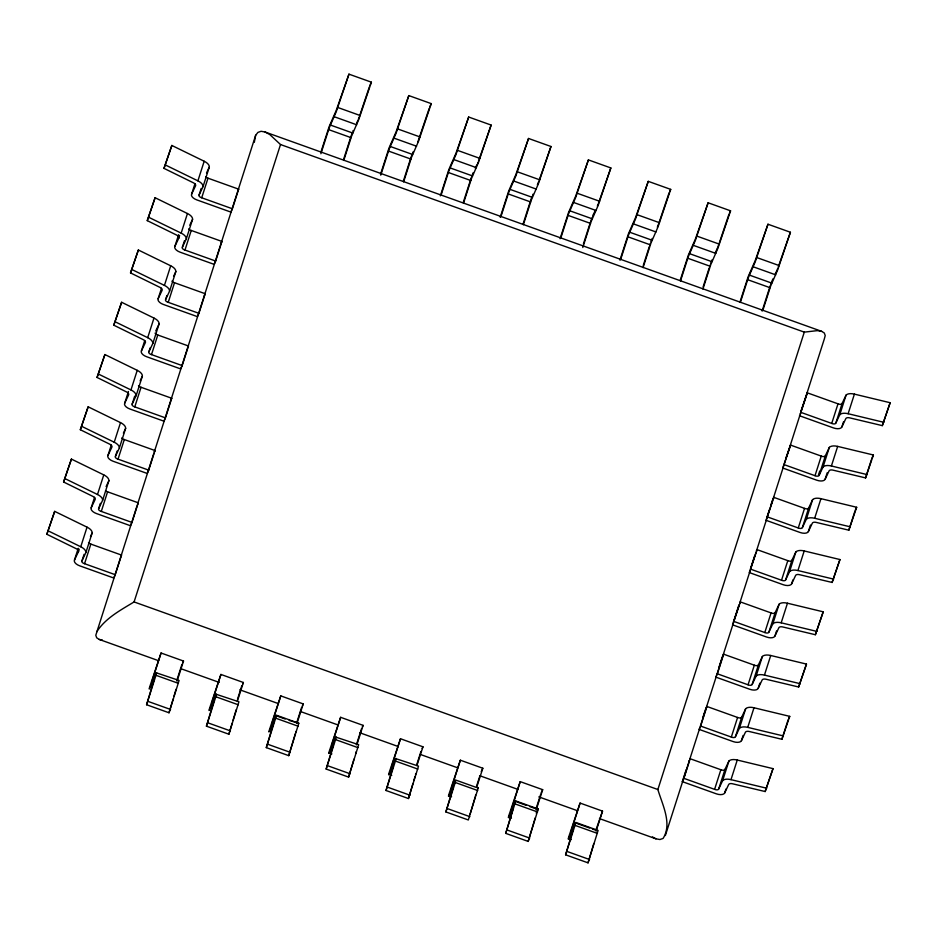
<?xml version="1.0" encoding="UTF-8"?>
<svg xmlns="http://www.w3.org/2000/svg" width="937" height="937" viewBox="0 0 937 937"><rect width="100%" height="100%" fill="white"/><g stroke="black" fill="none" stroke-linecap="round" stroke-linejoin="round"><path stroke-width="1.41" d="M254.302 142.307L255.66 135.279L257.921 132.398L261.095 131.285L265.077 132.012L821.667 331.347L824.314 333.01L825.216 335.563L824.326 338.948L773.084 499.034L773.857 497.383L804.543 508.369A3.162 1.605 17.8 0 0 808.69 507.924L812.602 499.644A9.054 4.591 17.8 0 1 820.941 498.671L856.676 507.268L848.84 530.178L816.596 522.495A4.088 2.073 17.8 0 0 812.274 523.314L808.362 531.584A7.168 3.631 17.8 0 1 800.069 532.485L766.021 520.293L773.857 497.383M538.236 808.994L515.737 800.948L505.734 833.368L528.187 841.414L538.236 808.994L536.175 813.023M137.06 505.769L95.797 635.263L96.698 637.816L99.345 639.479L158.587 660.702M236.183 709.742L233.008 720.412M475.539 795.782L475.539 795.138M599.446 818.587L655.935 838.814L659.917 839.529L663.091 838.428C672.461 823.611 662.295 804.578 657.868 789.528L804.297 332.131L817.333 330.632L821.667 331.347M295.963 731.469L295.752 732.184M415.583 774.676L415.583 773.892M156.245 672.801L179.096 680.461L169.023 712.776L146.582 704.741L155.964 675.296C158.927 665.235 150.143 687.5 152.485 679.793L161.059 653.007L183.511 661.042L177.081 681.14M216.096 694.247L238.935 701.801L228.886 734.221L206.433 726.175L215.815 696.741C218.754 686.891 209.993 708.899 212.348 701.227L220.921 674.441L243.374 682.487L237.366 701.239M276.345 715.2L298.798 723.247L288.748 755.655L266.295 747.621L275.677 718.175C278.64 708.114 269.868 730.368 272.21 722.673L280.784 695.886L303.225 703.921L297.228 722.673M335.821 737.114L358.66 744.681L348.599 777.101L326.158 769.054L335.54 739.609C338.491 729.572 329.777 751.732 332.061 744.107L340.646 717.32L363.087 725.355L357.091 744.107M396.995 759.029L418.511 766.126L408.462 798.535L386.021 790.5L395.402 761.055C398.377 751.029 389.605 773.142 391.924 765.552L400.497 738.754L422.95 746.801L416.942 765.552M477.987 788.04L478.327 787.548L468.324 819.969L445.871 811.934L455.253 782.489C458.228 772.451 449.479 794.623 451.786 786.986L460.36 760.2L482.813 768.235L476.804 786.986M575.646 822.393L598.099 830.44L588.038 862.848L565.597 854.813L574.978 825.368C577.953 815.307 569.157 837.573 571.5 829.866L580.085 803.068L602.526 811.114L596.096 831.201M146.582 704.741L153.586 681.258C155.355 674.663 146.617 696.812 149.979 686.036L161.059 653.007M169.023 712.776L173.146 698.967M173.977 696.203L176.039 689.304M206.433 726.175L213.449 702.703C215.287 695.922 206.409 718.433 209.841 707.482L220.921 674.441M228.886 734.221L232.189 723.165M266.295 747.621L273.311 724.137C275.15 717.262 266.272 739.925 269.704 728.916L280.784 695.886M288.748 755.655L295.342 733.554M326.158 769.054L333.162 745.583C335.013 738.824 326.135 761.301 329.566 750.361L340.646 717.32M348.599 777.101L353.963 759.146M386.021 790.5L393.025 767.016C394.875 760.141 385.997 782.793 389.417 771.795L400.497 738.754M408.462 798.535L412.994 783.344M413.826 780.58L415.056 776.433M445.871 811.934L452.887 788.45C454.75 781.599 445.848 804.204 449.28 793.229L460.36 760.2M469.976 814.452L475.328 796.497M505.734 833.368L512.75 809.896C514.6 803.056 505.757 825.509 509.142 814.675L520.222 781.634L542.675 789.668L536.233 809.767M528.187 841.414L535.191 817.931M565.597 854.813L572.601 831.33C574.369 824.736 565.643 846.872 569.005 836.109L580.085 803.068M588.038 862.848L593.812 843.511M355.615 753.617L355.978 752.048L355.603 752.692M320.899 153.727L329.192 127.912L336.254 111.702L348.962 74.152L371.403 82.187L358.695 119.737L351.633 135.947L343.774 160.426M380.762 175.16L389.054 149.346L396.117 133.136L408.813 95.586L431.266 103.632L418.558 141.182L411.495 157.381L403.636 181.86M441.046 195.259L448.905 170.78L455.968 154.582L468.676 117.031L491.129 125.066L478.42 162.616L471.358 178.826L463.499 203.306M500.908 216.705L508.768 192.226L515.83 176.015L528.538 138.465L550.979 146.5L538.283 184.05L531.22 200.26L523.361 224.739M560.771 238.139L568.63 213.659L575.693 197.449L588.401 159.899L610.842 167.946L598.134 205.496L591.083 221.706L582.791 247.52M620.634 259.572L628.493 235.105L635.555 218.895L648.252 181.345L670.705 189.379L657.997 226.93L650.934 243.14L643.075 267.619M680.485 281.018L688.344 256.539L695.406 240.329L708.114 202.779L730.567 210.825L717.859 248.375L710.796 264.574L702.937 289.053M740.347 302.452L748.206 277.973L755.269 261.774L767.977 224.224L790.418 232.259L777.722 269.809L770.659 286.019L762.8 310.498M115.239 574.686L113.682 577.988L79.633 565.796A7.168 3.631 17.8 0 1 74.468 560.08L78.38 551.799A4.088 2.073 17.8 0 0 75.967 548.578L46.85 534.277L54.686 511.368L87.036 527.156A9.054 4.591 17.8 0 1 92.166 532.954L85.888 552.561L81.976 560.841A3.162 1.605 17.8 0 0 84.564 563.699L115.239 574.686L121.517 555.079L90.842 544.092A3.162 1.605 17.8 0 1 88.511 542.781M131.976 522.413L130.419 525.716L96.37 513.523A7.168 3.631 17.8 0 1 91.194 507.807L95.117 499.526A4.088 2.073 17.8 0 0 92.693 496.305L63.587 482.005L71.423 459.095L103.773 474.883A9.054 4.591 17.8 0 1 108.903 480.681L102.625 500.288L98.713 508.568A3.162 1.605 17.8 0 0 101.301 511.426L131.976 522.413L138.254 502.806L107.579 491.82A3.162 1.605 17.8 0 1 105.53 490.777M148.714 470.14L147.156 473.443L113.108 461.25A7.168 3.631 17.8 0 1 107.931 455.534L111.843 447.254A4.088 2.073 17.8 0 0 109.43 444.033L80.324 429.732L88.16 406.822L120.51 422.61A9.054 4.591 17.8 0 1 125.64 428.408L119.362 448.015L115.45 456.296A3.162 1.605 17.8 0 0 118.039 459.153L148.714 470.14L154.992 450.533L124.316 439.547A3.162 1.605 17.8 0 1 121.763 437.954M165.451 417.867L163.881 421.17L129.845 408.977A7.168 3.631 17.8 0 1 124.668 403.261L128.58 394.981A4.088 2.073 17.8 0 0 126.167 391.76L97.05 377.459L104.897 354.549L137.235 370.338A9.054 4.591 17.8 0 1 142.377 376.135L136.099 395.742L132.187 404.023A3.162 1.605 17.8 0 0 134.776 406.881L165.451 417.867L171.729 398.26L141.042 387.274A3.162 1.605 17.8 0 1 138.5 385.681M182.188 365.594L180.618 368.897L146.57 356.704A7.168 3.631 17.8 0 1 141.405 350.988L145.317 342.708A4.088 2.073 17.8 0 0 142.904 339.487L113.787 325.186L121.623 302.276L153.973 318.065A9.054 4.591 17.8 0 1 159.103 323.862L152.836 343.469L148.924 351.738A3.162 1.605 17.8 0 0 151.501 354.608L182.188 365.594L188.454 345.987L157.779 335.001A3.162 1.605 17.8 0 1 155.085 333.127M198.913 313.321L197.356 316.624L163.307 304.431A7.168 3.631 17.8 0 1 158.142 298.716L162.054 290.435A4.088 2.073 17.8 0 0 159.641 287.214L130.524 272.913L138.36 250.003L170.71 265.792A9.054 4.591 17.8 0 1 175.84 271.589L169.562 291.196L165.65 299.465A3.162 1.605 17.8 0 0 168.238 302.335L198.913 313.321L205.191 293.714L174.516 282.728A3.162 1.605 17.8 0 1 171.963 281.135M215.651 261.048L214.093 264.351L180.045 252.158A7.168 3.631 17.8 0 1 174.868 246.443L178.791 238.162A4.088 2.073 17.8 0 0 176.367 234.941L147.261 220.64L155.097 197.73L187.447 213.519A9.054 4.591 17.8 0 1 192.577 219.317L186.299 238.923L182.387 247.192A3.162 1.605 17.8 0 0 184.976 250.05L215.651 261.048L221.928 241.441L191.253 230.455A3.162 1.605 17.8 0 1 188.7 228.862M232.388 208.764L230.83 212.078L196.782 199.886A7.168 3.631 17.8 0 1 191.605 194.17L195.517 185.889A4.088 2.073 17.8 0 0 193.104 182.668L163.998 168.367L171.834 145.458L204.184 161.246A9.054 4.591 17.8 0 1 209.314 167.044L203.036 186.65L199.124 194.919A3.162 1.605 17.8 0 0 201.713 197.777L232.388 208.764L238.666 189.169L207.991 178.182A3.162 1.605 17.8 0 1 205.66 176.859M46.85 534.277L54.686 511.368M63.587 482.005L71.423 459.095M80.324 429.732L88.16 406.822M97.05 377.459L104.897 354.549M113.787 325.186L121.623 302.276M130.524 272.913L138.36 250.003M147.261 220.64L155.097 197.73M163.998 168.367L171.834 145.458M74.468 560.08L78.228 548.321M91.194 507.807L94.543 497.348M107.931 455.534L111.28 445.075M124.668 403.261L128.439 391.502M141.405 350.988L144.755 340.529M158.142 298.716L161.48 288.256M174.868 246.443L178.639 234.672M191.605 194.17L194.955 183.711M78.38 551.799L79.212 549.187M178.791 238.162L179.623 235.55M85.888 552.561A9.054 4.591 17.8 0 0 80.758 546.763L87.036 527.156M102.625 500.288A9.054 4.591 17.8 0 0 97.495 494.49L103.773 474.883M119.362 448.015A9.054 4.591 17.8 0 0 114.232 442.217L120.51 422.61M136.099 395.742A9.054 4.591 17.8 0 0 130.969 389.944L137.235 370.338M152.836 343.469A9.054 4.591 17.8 0 0 147.695 337.671L153.973 318.065M169.562 291.196A9.054 4.591 17.8 0 0 164.432 285.398L170.71 265.792M186.299 238.923A9.054 4.591 17.8 0 0 181.169 233.126L187.447 213.519M203.036 186.65A9.054 4.591 17.8 0 0 197.906 180.853L204.184 161.246M81.976 560.841L84.072 554.306M98.713 508.568L100.388 503.333M115.45 456.296L117.125 451.06M132.187 404.023L134.694 396.175M148.924 351.738L150.178 347.826M165.65 299.465L166.915 295.553M182.387 247.192L184.484 240.657M199.124 194.919L201.221 188.384M84.564 563.699L90.842 544.092M101.301 511.426L107.579 491.82M118.039 459.153L124.316 439.547M134.776 406.881L141.042 387.274M151.501 354.608L157.779 335.001M168.238 302.335L174.516 282.728M184.976 250.05L191.253 230.455M201.713 197.777L207.991 178.182M153.785 453.496L137.47 504.457L138.254 502.806M255.66 135.279L154.207 452.184L154.992 450.533M96.687 631.878C105.448 618.151 120.522 610.174 134.085 601.941L280.514 144.544L269.751 134.518L265.077 132.012M321.075 151.607L329.156 126.6L336.231 110.425L348.962 74.152M176.753 680.567L181.954 664.356M343.528 159.641L350.707 137.224M380.504 174.387L389.007 148.034L396.093 131.859L408.813 95.586M237.483 699.307L241.805 685.79M403.39 181.075L410.57 158.658M440.367 195.833L448.87 169.48L455.956 153.305L468.676 117.031M296.479 723.446L301.667 707.224M463.241 202.521L471.323 177.515M500.229 217.267L508.732 190.914L515.807 174.739L528.538 138.465M356.341 744.88L361.53 728.67M523.104 223.955L529.592 203.692M560.08 238.712L568.595 212.348L575.669 196.184L588.401 159.899M416.625 764.967L420.959 751.451M583.4 244.042L589.455 225.126M619.943 260.146L628.446 233.793L635.532 217.618L648.252 181.345M476.488 786.412L479.521 776.949M643.262 265.487L649.318 246.56M680.239 280.233L688.308 255.227L695.395 239.052L708.114 202.779M520.222 781.634L511.157 810.329L515.807 801.053M536.351 807.846L540.672 794.33M703.113 286.921L709.168 268.005M740.101 301.667L748.171 276.661L755.245 260.498L767.977 224.224M596.201 829.28L602.526 811.114M762.109 311.061L769.464 288.092M682.347 781.657L683.916 778.354L714.591 789.341A3.162 1.605 17.8 0 0 718.738 788.895L725.015 769.289L728.927 761.008A9.054 4.591 17.8 0 1 737.267 760.036L773.002 768.633L765.166 791.542L732.921 783.871A4.088 2.073 17.8 0 0 728.599 784.679L724.688 792.96A7.168 3.631 17.8 0 1 716.395 793.85L682.347 781.657L686.118 769.898M702.844 717.625L704.94 711.089M718.749 667.964L721.677 658.816M733.39 622.227L738.824 605.232M750.537 568.642L754.73 555.571M767.274 516.369L769.371 509.833M771.046 504.61L772.299 500.686M786.108 457.561L790.594 445.11L821.269 456.096A3.162 1.605 17.8 0 0 825.427 455.64L829.339 447.371A9.054 4.591 17.8 0 1 837.666 446.399L873.413 454.995L865.577 477.905L833.333 470.222A4.088 2.073 17.8 0 0 829.011 471.042L825.099 479.311A7.168 3.631 17.8 0 1 816.806 480.212L782.758 468.02L790.594 445.11M801.17 410.511L807.331 392.837L838.006 403.824A3.162 1.605 17.8 0 0 842.152 403.367L846.076 395.098A9.054 4.591 17.8 0 1 854.403 394.126L890.15 402.723L882.314 425.632L850.07 417.949A4.088 2.073 17.8 0 0 845.748 418.769L841.836 427.038A7.168 3.631 17.8 0 1 833.532 427.94L799.495 415.747M665.352 835.546L689.409 760.399L688.625 762.05M689.843 759.04L699.869 727.733M700.279 726.421L716.594 675.46M717.016 674.148L733.331 623.187M733.753 621.875L739.188 604.892M750.068 570.914L739.609 603.58L740.394 601.929L771.069 612.915A3.162 1.605 17.8 0 0 775.215 612.47L779.127 604.189A9.054 4.591 17.8 0 1 787.467 603.217L823.213 611.814L815.377 634.724L783.133 627.052A4.088 2.073 17.8 0 0 778.811 627.86L774.899 636.129A7.168 3.631 17.8 0 1 766.595 637.031L732.558 624.838L740.394 601.929M750.49 569.602L755.925 552.619M772.662 500.335L756.346 551.307L757.131 549.656L787.806 560.642A3.162 1.605 17.8 0 0 791.952 560.197L795.864 551.916A9.054 4.591 17.8 0 1 804.204 550.944L839.95 559.541L832.103 582.451L799.858 574.768A4.088 2.073 17.8 0 0 795.548 575.587L791.624 583.856A7.168 3.631 17.8 0 1 783.332 584.758L749.284 572.566L757.131 549.656M683.916 778.354L690.182 758.747L720.869 769.734A3.162 1.605 17.8 0 0 725.015 769.289M700.642 726.081L706.92 706.475L737.595 717.461A3.162 1.605 17.8 0 0 741.753 717.016L745.665 708.735A9.054 4.591 17.8 0 1 753.992 707.763L789.739 716.36L781.903 739.27L749.659 731.598A4.088 2.073 17.8 0 0 745.337 732.406L741.425 740.687A7.168 3.631 17.8 0 1 733.132 741.577L699.084 729.384L700.642 726.081L731.328 737.068A3.162 1.605 17.8 0 0 735.475 736.611L739.387 728.342L745.665 708.735M717.379 673.808L723.657 654.202L754.332 665.188A3.162 1.605 17.8 0 0 758.478 664.743L762.39 656.462A9.054 4.591 17.8 0 1 770.729 655.49L806.476 664.087L798.64 686.997L766.396 679.325A4.088 2.073 17.8 0 0 762.074 680.133L758.162 688.402A7.168 3.631 17.8 0 1 749.858 689.304L715.821 677.111L717.379 673.808L748.054 684.795A3.162 1.605 17.8 0 0 752.212 684.338L756.124 676.069L762.39 656.462M800.268 414.084L807.331 392.837M714.591 789.341L720.869 769.734M731.328 737.068L737.595 717.461M748.054 684.795L754.332 665.188M734.116 621.524L764.791 632.522L771.069 612.915M750.853 569.251L781.528 580.237L787.806 560.642M767.59 516.978L798.265 527.964L804.543 508.369M784.316 464.705L815.003 475.691L821.269 456.096M801.053 412.432L831.728 423.419L838.006 403.824M818.481 474.977L819.734 471.065M735.475 736.611L741.753 717.016M752.212 684.338L758.478 664.743M764.791 632.522A3.162 1.605 17.8 0 0 768.937 632.065L775.215 612.47M781.528 580.237A3.162 1.605 17.8 0 0 785.674 579.792L791.952 560.197M798.265 527.964A3.162 1.605 17.8 0 0 802.412 527.519L808.69 507.924M815.003 475.691A3.162 1.605 17.8 0 0 819.149 475.246L825.427 455.64M831.728 423.419A3.162 1.605 17.8 0 0 835.886 422.974L842.152 403.367M718.738 788.895L722.65 780.615L728.927 761.008M768.937 632.065L772.849 623.796L779.127 604.189M785.674 579.792L789.586 571.523L795.864 551.916M802.412 527.519L806.324 519.25L812.602 499.644M819.149 475.246L823.061 466.966L829.339 447.371M835.886 422.974L839.798 414.693L846.076 395.098M724.688 792.96L725.941 789.036M741.425 740.687L743.1 735.451M758.162 688.402L759.837 683.178M774.899 636.129L776.574 630.906M791.624 583.856L792.889 579.944M808.362 531.584L810.458 525.048M825.099 479.311L827.195 472.775M841.836 427.038L843.511 421.814M722.65 780.615A9.054 4.591 17.8 0 1 730.989 779.643L737.267 760.036M739.387 728.342A9.054 4.591 17.8 0 1 747.726 727.37L753.992 707.763M756.124 676.069A9.054 4.591 17.8 0 1 764.451 675.097L770.729 655.49M772.849 623.796A9.054 4.591 17.8 0 1 781.189 622.812L787.467 603.217M789.586 571.523A9.054 4.591 17.8 0 1 797.926 570.539L804.204 550.944M806.324 519.25A9.054 4.591 17.8 0 1 814.663 518.266L820.941 498.671M823.061 466.966A9.054 4.591 17.8 0 1 831.4 465.994L837.666 446.399M839.798 414.693A9.054 4.591 17.8 0 1 848.126 413.721L854.403 394.126M765.166 791.542L773.002 768.633M781.903 739.27L788.181 719.663M798.64 686.997L806.476 664.087M815.377 634.724L823.213 611.814M832.103 582.451L839.95 559.541M848.84 530.178L854.696 511.883M865.577 477.905L871.433 459.61M882.314 425.632L890.15 402.723M530.026 202.333L530.565 200.705M589.888 223.779L590.427 222.139M649.751 245.213L650.29 243.573M479.264 158.939L491.129 125.066M718.855 244.229L718.187 246.15M778.717 265.663L778.225 267.104M709.859 265.85L710.141 265.019M769.722 287.296L770.308 285.586M369.377 86.86L359.386 116.539M429.24 108.305L418.37 140.351M539.279 179.916L550.979 146.5M599.141 201.35L610.842 167.946M659.004 222.795L669.135 192.694M719.323 242.859L728.998 214.128M779.174 264.304L790.418 232.259M598.989 201.818L598.298 203.751M658.84 223.252L657.341 227.222M350.988 136.38L351.598 134.635M410.851 157.826L411.46 156.081M530.869 199.839L531.49 198.07M590.72 221.273L591.352 219.516M478.924 159.911L478.397 161.34M538.787 181.345L538.26 182.785M650.899 241.828L652.164 238.466M710.761 263.262L711.394 261.528M770.612 284.707L770.94 283.829M359.035 117.523L358.344 119.327M351.914 133.757L352.242 132.89M411.776 155.191L412.093 154.336M471.639 176.636L472.271 174.938M531.818 197.203L532.134 196.372M591.68 218.649L591.997 217.817M717.836 247.099L717.203 248.668M777.698 268.532L777.206 269.774M711.71 260.697L712.015 259.9M771.573 282.131L772.17 280.62M538.084 183.23L537.381 184.87M597.947 204.664L597.361 206.07M352.862 131.274L353.155 130.548M412.713 152.708L413.006 151.981M472.576 174.153L473.138 172.771M532.731 194.861L533.001 194.205M592.594 216.295L593.109 215.065M418.043 141.136L417.668 141.991M477.905 162.581L477.53 163.436M772.439 279.952L772.908 278.898M206.515 172.958L209.314 167.044M189.778 225.231L192.577 219.317M173.603 276.321L175.84 271.589M155.753 330.96L159.103 323.862M140.14 380.867L142.377 376.135M123.403 433.14L125.64 428.408M237.881 190.82L238.666 189.169M106.104 486.596L108.903 480.681M221.144 243.093L221.928 241.441M90.491 536.503L92.166 532.954M204.407 295.366L205.191 293.714M187.681 347.639L188.454 345.987M170.944 399.912L171.729 398.26M120.732 556.73L121.517 555.079M369.846 85.501L371.403 82.187M356.692 122.923L357.922 120.323M429.696 106.935L431.266 103.632M182.727 662.693L183.511 661.042M475.293 168.156L476.968 164.619M242.589 684.139L243.374 682.487M302.452 705.573L303.225 703.921M593.332 214.585L595.007 211.036M362.314 727.018L363.087 725.355M669.662 191.581L670.705 189.379M422.165 748.452L422.95 746.801M729.525 213.027L730.567 210.825M715.282 252.732L716.969 249.183M481.243 771.538L482.813 768.235M775.145 274.166L776.937 270.395M541.106 792.983L542.675 789.668M722.099 657.505L723.657 654.202M705.362 709.777L706.92 706.475M871.855 458.298L873.413 454.995M855.118 510.571L856.676 507.268M788.696 718.562L789.739 716.36M298.798 723.247L289.158 720.412M99.345 639.479L102.227 639.948M848.126 413.721L883.872 422.318M831.4 465.994L867.135 474.59M814.663 518.266L850.409 526.863M797.926 570.539L833.672 579.136M781.189 622.812L816.935 631.421M764.451 675.097L800.198 683.694M747.726 727.37L783.461 735.967M730.989 779.643L766.735 788.24M337.742 107.474L360.183 115.52M397.604 128.919L420.045 136.954M457.455 150.353L479.908 158.388M517.318 171.787L539.771 179.834M577.18 193.233L599.621 201.268M637.043 214.667L659.484 222.713M696.894 236.112L719.347 244.147M756.756 257.546L779.209 265.581M334.251 116.738L356.704 124.785M394.114 138.184L416.567 146.219M453.976 159.618L476.429 167.664M513.839 181.064L536.28 189.098M573.702 202.497L596.143 210.532M633.553 223.931L656.005 231.978M693.415 245.377L715.868 253.412M753.278 266.811L775.719 274.857M330.339 125.019L352.792 133.054M390.202 146.453L412.655 154.5M450.065 167.899L472.517 175.933M509.927 189.333L532.368 197.379M569.778 210.778L592.231 218.813M629.641 232.212L652.093 240.247M689.503 253.646L711.956 261.692M749.366 275.091L771.807 283.126M328.618 129.611L351.07 137.657M388.48 151.056L410.933 159.091M448.343 172.49L470.784 180.525M508.205 193.924L530.647 201.97M568.056 215.369L590.509 223.404M627.919 236.803L650.372 244.85M687.781 258.249L710.223 266.284M747.644 279.683L770.085 287.718M280.514 144.544L804.297 332.131M134.085 601.941L657.868 789.528M180.63 668.596L219.211 682.405M239.872 689.808L278.441 703.628M300.484 711.523L337.683 724.84M359.726 732.734L398.307 746.555M420.35 754.449L457.549 767.766M479.592 775.66L518.161 789.481M538.834 796.883L577.403 810.692M275.958 715.681L285.199 718.995M456.858 780.474L476.664 787.56M516.72 801.908L525.962 805.223M529.92 806.64L536.526 809.006M575.259 822.873L589.783 828.074M592.418 829.022L596.389 830.44M155.964 675.296L178.405 683.342M215.815 696.741L238.267 704.776M275.677 718.175L298.13 726.21M335.54 739.609L357.981 747.656M395.402 761.055L417.843 769.09M455.253 782.489L477.706 790.535M515.116 803.934L537.569 811.969M574.978 825.368L597.419 833.403M329.238 752.926L331.885 753.875M389.101 774.372L391.748 775.321M448.964 795.806L451.599 796.755M508.826 817.251L511.461 818.188M568.677 838.685L571.324 839.634M148.14 701.438L170.593 709.473M208.002 722.872L230.443 730.907M267.865 744.306L290.306 752.352M327.716 765.752L350.169 773.786M387.578 787.185L410.031 795.232M447.441 808.631L469.882 816.666M507.304 830.065L529.745 838.1M567.154 851.499L589.607 859.545M165.556 165.064L197.906 180.853M148.819 217.337L181.169 233.126M132.082 269.61L164.432 285.398M115.356 321.883L147.695 337.671M98.619 374.156L130.969 389.944M81.882 426.429L114.232 442.217M65.145 478.702L97.495 494.49M48.408 530.974L80.758 546.763M652.433 836.928L655.935 838.814"/></g></svg>
